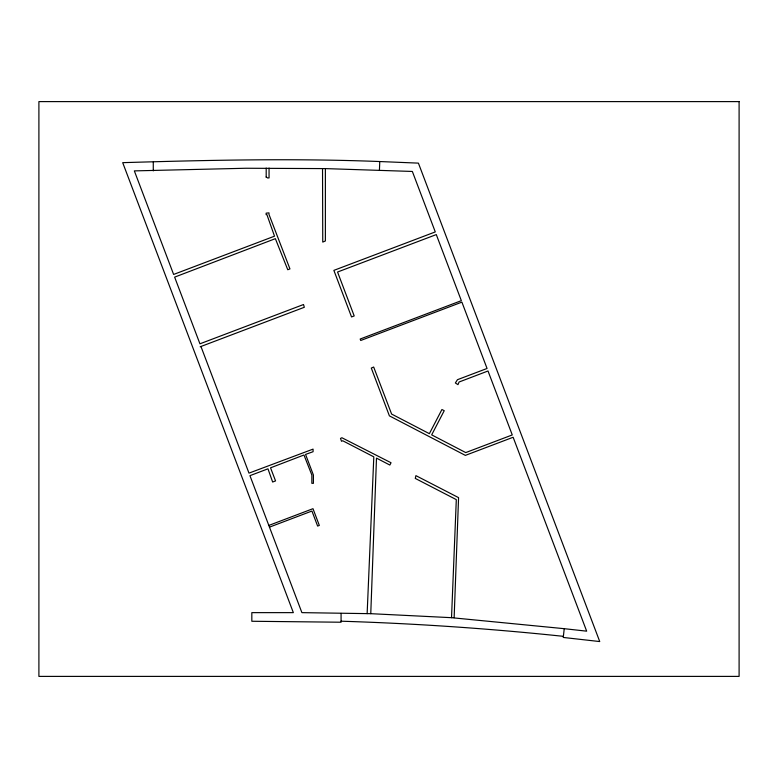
<?xml version="1.0" encoding="UTF-8"?>
<svg xmlns="http://www.w3.org/2000/svg" width="778" height="778" viewBox="0 0 778 778"><rect width="100%" height="100%" fill="white"/><g stroke="black" fill="none" stroke-linecap="round" stroke-linejoin="round"><path stroke-width="1.17" d="M322.53 168.602L322.753 242.084L325.379 240.986L325.379 168.602L245.867 168.252L134.341 170.888L173.62 274.449L274.508 236.181L266.912 214.65L266.134 214.65L266.134 213.162L268.984 212.871L268.984 214.427L289.951 268.906L287.772 269.742L275.363 238.661L174.632 277.124L199.936 343.818L303.517 304.529L304.315 307.281L200.189 346.774M454.138 617.683L458.573 497.638L415.909 475.64L415.277 478.421L456.307 499.612L451.522 617.683L370.766 613.677L301.903 612.636L249.942 475.659L267.963 468.823L272.65 482.029L275.558 480.911L270.54 467.831L303.965 454.994L311.852 475.037L311.852 483.333L313.408 483.333L313.408 475.037L305.56 454.42L313.077 451.707L313.077 449.11L248.989 473.131L200.948 346.482M379.431 170.1L379.781 161.542L418.408 163.127L599.741 641.558L563.262 637.454L564.235 628.682L586.67 631.172L513.14 437.265L465.351 455.383L389.399 415.86L371.291 368.062L373.673 367.031L391.606 414.061L429.368 433.677L441.933 409.51L444.228 410.706L431.673 434.873L465.74 452.582L512.264 434.941L488.01 370.989L459.069 382.017L457.979 384.653L455.363 382.971L457.464 379.693L487.057 368.471L461.899 302.127L360.739 340.482L360.185 339.033L461.344 300.668L436.293 234.586L337.555 272.028L354.204 315.936L351.539 316.947L333.869 270.374L435.281 231.922L412.35 171.452L325.379 168.602M269.052 168.067L269.052 177.929L267.486 177.929L266.222 176.869M268.828 525.432L312.98 508.686L319.33 525.432L317.628 526.074L311.929 511.039L269.47 527.144M341.075 613.395L341.075 622.225L251.829 621.262L251.829 612.636L293.345 612.636L122.7 162.66C208.358 160.103 294.103 158.206 379.781 161.542M451.522 617.683L564.235 628.682M341.075 621.204C415.335 623.499 489.498 628.556 563.389 636.336M370.766 613.677L376.494 458.116L389.846 465.05L391.042 462.754L341.892 437.742L340.501 438.432L341.523 441.282L342.709 440.747L373.81 456.851L367.138 613.677M266.193 168.067L266.193 177.403M153.276 162.067L153.276 170.888M739.1 101.607L38.9 101.607L38.9 676.393L739.1 676.393L739.1 101.607"/></g></svg>
